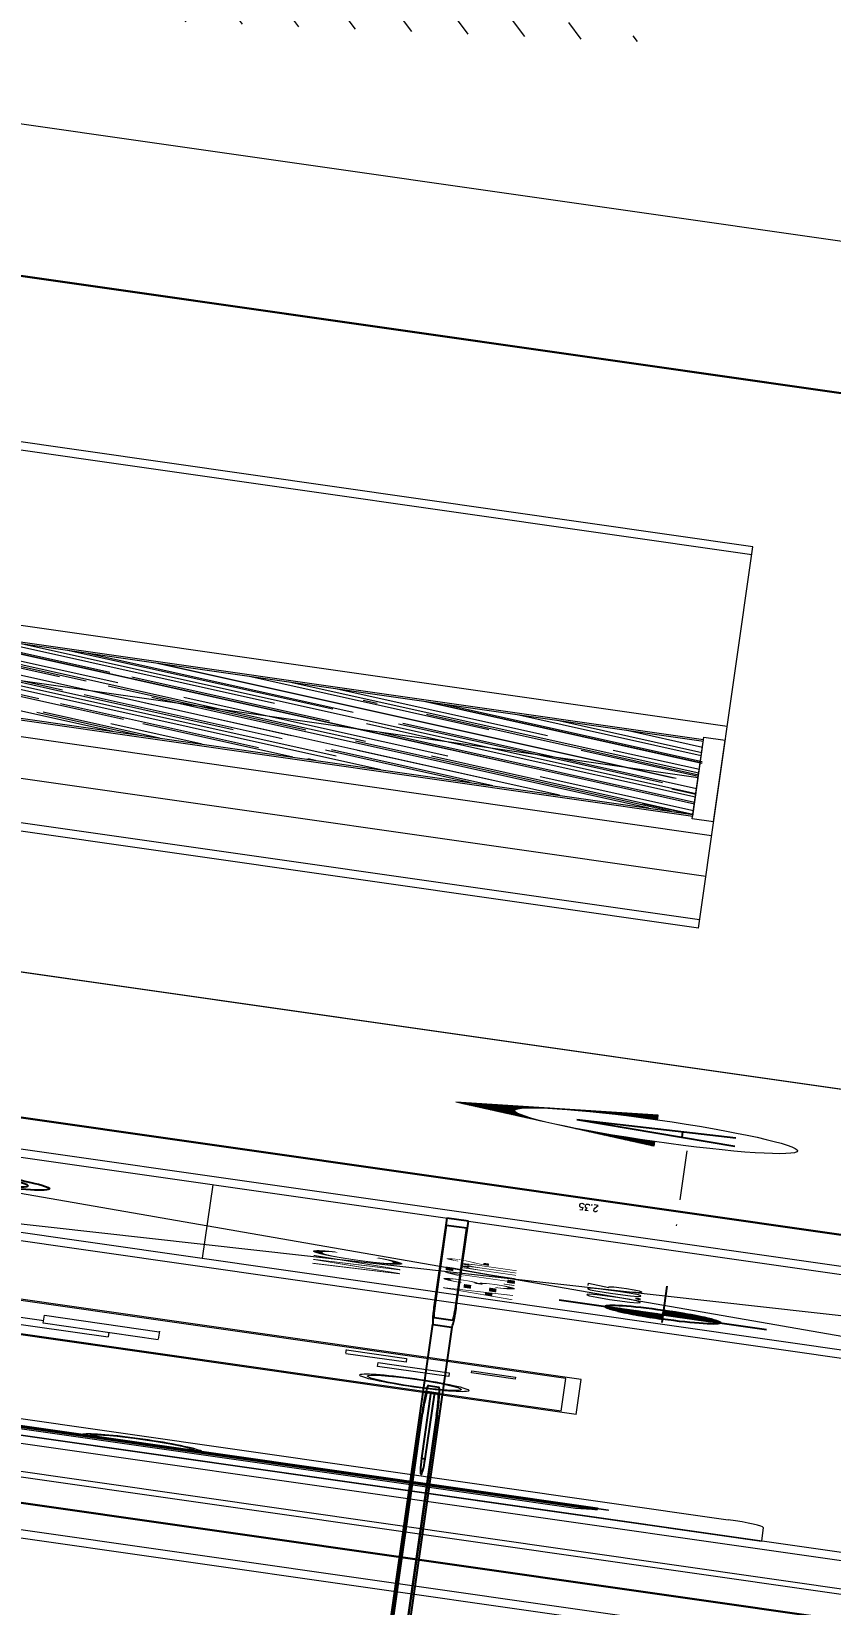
# Model space of a CAD drawing. Header units: millimetres. Extents: x -361192058 to 101130107379, y -14071650034 to 19218552450.
# Drawn here: x -134461.7 to -134395.2, y 43805 to 43935.8 of the extents above; entities that cross this region are included whole.
import ezdxf
from ezdxf.enums import TextEntityAlignment as Align

# ---------------------------------------------------------------- set-up
doc = ezdxf.new("R2010")
doc.units = ezdxf.units.MM
doc.header["$LTSCALE"] = 0.5
doc.linetypes.add('DASHDOT', pattern=[1, 0.5, -0.25, 0, -0.25])
for name, color, linetype in [('02', 2, 'Continuous'), ('10', 254, 'Continuous'), ('Cota', 8, 'Continuous'), ('COTAS', 7, 'Continuous'), ('DIVERSOS', 4, 'Continuous'), ('GR_PENA_FINA', 7, 'Continuous'), ('HATCH', 8, 'Continuous'), ('LINHAS PROJEÇÃO', 1, 'DASHDOT'), ('MOBIL-I', 251, 'Continuous'), ('PAGPISO', 8, 'Continuous'), ('parede', 2, 'Continuous'), ('PISO', 8, 'Continuous'), ('Símbolos_Gráficos', 1, 'Continuous'), ('TEXTO2', 3, 'Continuous'), ('TXT_0', 7, 'Continuous')]:
    doc.layers.add(name, color=color, linetype=linetype)
doc.styles.add('ADITIVOCAD', font='ROMANS.shx')
doc.styles.add('r140', font='romans.shx')
doc.styles.add('ROMANS', font='romans', dxfattribs={"height": 0.1})
doc.styles.add('SANSSERIF', font='sas_____.pfb', dxfattribs={"height": 1})
doc.styles.get("Standard").update_dxf_attribs({"font": 'txt.shx', "height": 0.12})
doc.dimstyles.new('BOLA100', dxfattribs={"dimscale": 0, "dimtxt": 1.9, "dimasz": 0.18, "dimexe": 0.18, "dimexo": 0.063, "dimgap": 0, "dimtad": 1, "dimzin": 4, "dimdsep": 46, "dimtxsty": 'ROMANS', "dimcen": 0.09, "dimse1": 1, "dimse2": 1, "dimsd1": 1, "dimsd2": 1, "dimclrt": 256, "dimaunit": 1, "dimadec": 4, "dimazin": 0, "dimtfac": 1.2, "dimtix": 1, "dimtmove": 2, "dimatfit": 3, "dimfxl": 0, "dimtvp": 2, "dimtolj": 1, "dimtzin": 4, "dimarcsym": 0})
doc.dimstyles.new('ESCALA50', dxfattribs={"dimtxt": 0.1, "dimasz": 0.06, "dimexe": 0.18, "dimexo": 0.06, "dimgap": 0.1, "dimtad": 1, "dimzin": 4, "dimdsep": 46, "dimtxsty": 'Standard', "dimblk1": 'BOLA', "dimblk2": 'BOLA', "dimsah": 1, "dimcen": -0.06, "dimse1": 1, "dimse2": 1, "dimclrd": 7, "dimclrt": 3, "dimadec": 0, "dimazin": 0, "dimtfac": 1, "dimtix": 1, "dimtmove": 0, "dimatfit": 3, "dimldrblk": 'BOLA', "dimfxl": 0, "dimtolj": 1, "dimtzin": 4, "dimarcsym": 0})

# ---------------------------------------------------------------- blocks, each defined once
blk = doc.blocks.new('*D864')
at = {"layer": 'Defpoints', "color": 0, "transparency": 16777216}
for p in [(4704.18, 2427.1902), (4706.9545, 2425.0299), (4706.7471, 2424.7634)]:
    blk.add_point(p, dxfattribs=at)
at = {"layer": 'Cota', "lineweight": 18, "transparency": 16777216, "insert": (4705.3905, 2425.8831), "char_height": 0.1, "attachment_point": 5, "rotation": 322.0936, "style": 'ROMANS'}
blk.add_mtext('\\A1;25.00', dxfattribs=at)
blk = doc.blocks.new('ADC_CHUVEIRO')
for p, q in [((0, 0.045), (0, -0.045)), ((0.03, 0.015), (0, 0.045)), ((0.395, 0.015), (0.03, 0.015)), ((0.03, -0.015), (0.03, 0.015)), ((0, -0.045), (0.03, -0.015)), ((0.03, -0.015), (0.3953, -0.015))]:
    blk.add_line(p, q)
blk.add_circle((0.494, 0.0009), 0.07)
blk.add_arc((0.494, 0.0009), 0.1, 189.1456, 171.891)
blk = doc.blocks.new('Adc_nivelpl')
h = blk.add_hatch()
h.set_pattern_fill('_U', color=256, scale=0.005, angle=45, style=0, double=1)
h.set_pattern_definition([(45, (-5.8772514, -3.5161936), (-0.003535534, 0.003535534), []), (135, (-5.8772514, -3.5161936), (-0.003535534, -0.003535534), [])])
h.paths.add_polyline_path([(0.1954, -0.0865, 0.414214), (0.0865, -0.1954), (0.1954, -0.1954)])
h.paths.add_polyline_path([(0.1954, -0.1954), (0.1954, -0.3043, 0.414214), (0.3043, -0.1954)])
for p, q in [((0.1954, 0), (0.1954, -0.3908)), ((0.8958, -0.1954), (0, -0.1954))]:
    blk.add_line(p, q)
blk.add_circle((0.1954, -0.1954), 0.1089)
at = {"flags": 8}
blk.add_attdef('NIVEL', (0.3642, -0.1501), '', height=0.1, dxfattribs=at)
blk = doc.blocks.new('ADC_VASO_02')
blk.add_lwpolyline([(-0.175, 0.15), (-0.175, 0.6, -0.414214), (-0.125, 0.65), (0.125, 0.65, -0.414214), (0.175, 0.6), (0.175, 0.1496)], format="xyb")
for points in [[(0.1388, 0.2754, -0.414214), (0.0988, 0.2354), (-0.0948, 0.2354, -0.414214), (-0.1348, 0.2754), (-0.1348, 0.5704, -0.414214), (-0.0948, 0.6104), (0.0988, 0.6104, -0.414214), (0.1388, 0.5704)], [(0.1303, 0.2754, -0.414214), (0.0988, 0.2439), (-0.0948, 0.2439, -0.414214), (-0.1263, 0.2754), (-0.1263, 0.5704, -0.414214), (-0.0948, 0.6019), (0.0988, 0.6019, -0.414214), (0.1303, 0.5704)], [(-0.17, 0.15, 0.414214), (-0.2, 0.12), (-0.2, 0), (0.2, 0), (0.2, 0.12, 0.414214), (0.17, 0.15)], [(-0.17, 0.14, 0.414214), (-0.19, 0.12), (-0.19, 0.01), (0.19, 0.01), (0.19, 0.12, 0.414214), (0.17, 0.14)]]:
    blk.add_lwpolyline(points, format="xyb", close=True)
blk.add_lwpolyline([(0.0363, 0.2439), (0.0363, 0.3375), (-0.0344, 0.3375), (-0.0344, 0.2439)])
blk.add_arc((0.0009, 0.3215), 0.0388, 24.3951, 155.6049)
blk = doc.blocks.new('BOLA')
for p, q in [((0, -1.435), (0, 1.435)), ((-1.435, 0), (1.435, 0))]:
    blk.add_line(p, q)
blk.add_circle((0, 0), 0.452)
blk = doc.blocks.new('*D1626')
at = {"layer": 'Defpoints', "color": 0, "transparency": 16777216}
for p in [(4685.2878, 2425.743), (4686.0054, 2425.743), (4685.2878, 2423.393)]:
    blk.add_point(p, dxfattribs=at)
at = {"layer": 'DIVERSOS', "color": 7, "lineweight": -2, "transparency": 16777216}
blk.add_line((4686.0054, 2423.453), (4686.0054, 2425.683), dxfattribs=at)
at = {"layer": 'DIVERSOS', "color": 7, "lineweight": -2, "transparency": 16777216, "xscale": 0.06, "yscale": 0.06, "zscale": 0.06}
for p, rotation in [((4686.0054, 2425.743), 90), ((4686.0054, 2423.393), 270)]:
    blk.add_blockref('BOLA', p, dxfattribs=dict(at, rotation=rotation))
at = {"layer": 'DIVERSOS', "color": 3, "lineweight": 18, "transparency": 16777216, "insert": (4685.8454, 2424.568), "char_height": 0.12, "attachment_point": 5, "rotation": 90}
blk.add_mtext('\\A1;2.35', dxfattribs=at)
blk = doc.blocks.new('*D1644')
at = {"layer": 'Defpoints', "color": 0, "transparency": 16777216}
for p in [(4679.0715, 2429.543), (4680.1378, 2429.543), (4680.1378, 2423.393)]:
    blk.add_point(p, dxfattribs=at)
at = {"layer": 'DIVERSOS', "color": 7, "lineweight": -2, "transparency": 16777216}
blk.add_line((4679.0715, 2423.453), (4679.0715, 2429.483), dxfattribs=at)
at = {"layer": 'DIVERSOS', "color": 7, "lineweight": -2, "transparency": 16777216, "xscale": 0.06, "yscale": 0.06, "zscale": 0.06}
for p, rotation in [((4679.0715, 2429.543), 90), ((4679.0715, 2423.393), 270)]:
    blk.add_blockref('BOLA', p, dxfattribs=dict(at, rotation=rotation))
at = {"layer": 'DIVERSOS', "color": 3, "lineweight": 18, "transparency": 16777216, "insert": (4678.9115, 2426.468), "char_height": 0.12, "attachment_point": 5, "rotation": 90}
blk.add_mtext('\\A1;6.15', dxfattribs=at)
blk = doc.blocks.new('APROVADO QUADRA 21.2 MBVII')
at = {"layer": '02', "linetype": 'ByBlock', "lineweight": 18}
h = blk.add_hatch(dxfattribs=at)
h.set_pattern_fill('ANSI31', color=0, scale=0.25)
h.set_pattern_definition([(45, (767.2287, -11.0326), (-0.56126601, 0.56126601), [])])
h.paths.add_polyline_path([(4704.8021, 2427.6509), (4704.1972, 2426.8741), (4707.0022, 2424.6899), (4707.6071, 2425.4668)])
at = {"layer": 'HATCH', "lineweight": 18}
h = blk.add_hatch(dxfattribs=at)
h.set_pattern_fill('ANSI31', color=256, scale=0.0032, angle=360, style=0)
h.set_pattern_definition([(45, (4687.117616, 2424.772804), (-0.0071842, 0.0071842), [])])
h.paths.add_polyline_path([(4687.5421, 2424.6313), (4687.4006, 2424.7728), (4687.2591, 2424.6313, -0.414214)])
h.paths.add_polyline_path([(4687.6836, 2424.4898), (4687.5421, 2424.6313, -0.198912), (4687.6007, 2424.4898)])
h.paths.add_polyline_path([(4687.2591, 2424.6313), (4687.1176, 2424.4898), (4687.2005, 2424.4898, -0.198912)])
at = {"layer": '02', "color": 8, "lineweight": 18}
blk.add_line((4692.1063, 2429.4714), (4692.1063, 2424.4714), dxfattribs=at)
at = {"layer": '02', "lineweight": 18}
for points in [[(4688.619, 2439.7183), (4674.7804, 2439.7183), (4674.7804, 2405.9015), (4688.619, 2405.9015)], [(4721.2448, 2439.6901), (4701.1607, 2439.6901), (4701.1607, 2419.8188), (4721.2448, 2419.8188)], [(4688.619, 2430.5177), (4701.139, 2430.5177), (4701.139, 2422.0652), (4688.619, 2422.0652)]]:
    blk.add_lwpolyline(points, close=True, dxfattribs=at)
at = {"layer": '10', "lineweight": 18}
for p, q in [((4693.8563, 2424.5014), (4693.8563, 2426.6014)), ((4693.1863, 2426.5714), (4693.1863, 2424.5014)), ((4694.5263, 2424.5014), (4694.5263, 2426.5714)), ((4693.8563, 2424.5014), (4693.8563, 2425.7014)), ((4693.1063, 2424.4714), (4693.1063, 2424.5014)), ((4693.1063, 2424.5014), (4694.6063, 2424.5014)), ((4694.6063, 2424.5014), (4694.6063, 2424.4714)), ((4693.1063, 2424.4714), (4694.6063, 2424.4714))]:
    blk.add_line(p, q, dxfattribs=at)
blk.add_lwpolyline([(4693.1563, 2424.5014), (4694.5563, 2424.5014), (4694.5563, 2426.6014), (4693.1563, 2426.6014), (4693.1563, 2424.5014)], dxfattribs=at)
at = {"layer": 'COTAS', "lineweight": 18}
for p, q in [((4692.8563, 2427.3884), (4692.8563, 2424.4714)), ((4694.8563, 2424.4714), (4694.8563, 2427.4039))]:
    blk.add_line(p, q, dxfattribs=at)
at = {"layer": 'GR_PENA_FINA', "lineweight": 18}
blk.add_lwpolyline([(4703.8748, 2438.6993), (4719.7654, 2438.704), (4719.764, 2422.4994), (4703.8748, 2422.4703)], close=True, dxfattribs=at)
at = {"layer": 'LINHAS PROJEÇÃO', "lineweight": 18}
blk.add_line((4687.1176, 2424.443), (4685.2878, 2424.443), dxfattribs=at)
at = {"layer": 'MOBIL-I', "lineweight": 18}
for p, q in [((4680.2878, 2426.0171), (4680.2878, 2424.2626)), ((4680.5878, 2425.9671), (4680.5878, 2424.3126)), ((4682.0925, 2424.5443), (4682.0925, 2425.5018)), ((4682.7338, 2424.5443), (4682.7338, 2425.5018)), ((4682.1138, 2424.5657), (4682.1138, 2425.4804)), ((4682.7124, 2424.5657), (4682.7124, 2425.4804)), ((4682.274, 2425.2079), (4682.274, 2425.3858)), ((4682.4132, 2425.3858), (4682.4132, 2425.3007)), ((4682.3591, 2425.1383), (4682.3591, 2425.3007)), ((4682.3591, 2425.3007), (4682.5059, 2425.3007)), ((4682.5059, 2425.3007), (4682.5059, 2425.1383)), ((4682.3669, 2425.2079), (4682.2819, 2425.2079)), ((4682.5137, 2425.1383), (4682.3669, 2425.1383)), ((4682.591, 2424.7903), (4682.591, 2424.8754)), ((4682.5988, 2424.8754), (4682.6683, 2424.8754)), ((4682.6605, 2424.8754), (4682.6605, 2424.7903)), ((4682.4441, 2424.829), (4682.5137, 2424.829)), ((4682.4441, 2424.7284), (4682.4441, 2424.829)), ((4682.5137, 2424.829), (4682.5137, 2424.7284)), ((4682.6605, 2424.7903), (4682.591, 2424.7903)), ((4682.5137, 2424.7284), (4682.4441, 2424.7284)), ((4682.5678, 2424.6975), (4682.6064, 2424.6975)), ((4682.5678, 2424.6356), (4682.5678, 2424.6975)), ((4682.6064, 2424.6975), (4682.6064, 2424.6356)), ((4682.6064, 2424.6356), (4682.5678, 2424.6356)), ((4682.1138, 2424.5657), (4682.7124, 2424.5657)), ((4682.0925, 2424.5443), (4682.7338, 2424.5443)), ((4680.5378, 2424.2626), (4680.2878, 2424.2626))]:
    blk.add_line(p, q, dxfattribs=at)
for points in [[(4680.3991, 2425.753), (4680.4296, 2425.7835), (4680.4297, 2424.4961), (4680.3991, 2424.5267)], [(4680.4296, 2425.7835), (4680.4449, 2425.7835), (4680.4449, 2424.4961), (4680.4297, 2424.4961)], [(4680.4449, 2425.7988), (4680.4602, 2425.7988), (4680.4602, 2424.4809), (4680.4449, 2424.4809)], [(4680.4602, 2425.7835), (4680.4653, 2425.7835), (4680.4653, 2424.4961), (4680.4602, 2424.4961)]]:
    blk.add_lwpolyline(points, close=True, dxfattribs=at)
for radius in [0.0773, 0.0666]:
    blk.add_circle((4682.2431, 2424.7748), radius, dxfattribs=at)
for centre, radius, start, end in [((4680.4449, 2425.1398), 0.0865, 283.6119, 76.3885), ((4680.4449, 2425.1398), 0.0763, 285.4698, 74.5306), ((4680.5378, 2424.3126), 0.05, 270.0002, 0.0002)]:
    blk.add_arc(centre, radius, start, end, dxfattribs=at)
at = {"layer": 'PAGPISO', "lineweight": 18}
for p, q in [((4693.8016, 2425.3995), (4694.5263, 2426.1243)), ((4693.7863, 2425.29), (4694.5263, 2426.03)), ((4693.7863, 2425.29), (4694.5263, 2426.03)), ((4694.0288, 2425.4061), (4694.5263, 2425.9036)), ((4693.1863, 2425.3218), (4693.7441, 2425.8795)), ((4694.0213, 2425.3684), (4694.5263, 2425.8735)), ((4693.7863, 2425.1014), (4694.5263, 2425.8414)), ((4694.0731, 2425.3241), (4694.5263, 2425.7773)), ((4693.7863, 2424.9128), (4694.5263, 2425.6528)), ((4693.7863, 2424.9109), (4694.5263, 2425.6509)), ((4693.4282, 2425.309), (4693.7283, 2425.6092)), ((4693.4932, 2425.376), (4693.7283, 2425.6111)), ((4694.241, 2425.3373), (4694.5263, 2425.6227)), ((4693.5819, 2425.4306), (4693.731, 2425.5798)), ((4693.1863, 2424.9427), (4693.7863, 2425.5427)), ((4693.7863, 2425.4163), (4693.9025, 2425.5325)), ((4694.1052, 2425.1034), (4694.5263, 2425.5246)), ((4693.315, 2425.0073), (4693.7863, 2425.4786)), ((4693.7863, 2424.7242), (4694.5263, 2425.4642)), ((4693.1863, 2425.2859), (4693.3311, 2425.4306)), ((4693.1863, 2425.2558), (4693.3527, 2425.4222)), ((4693.5253, 2425.1553), (4693.7863, 2425.4163)), ((4693.2679, 2425.1166), (4693.5508, 2425.3995)), ((4694.1495, 2425.0214), (4694.5263, 2425.3982)), ((4693.4876, 2425.0855), (4693.7705, 2425.3684)), ((4694.1467, 2424.9922), (4694.5263, 2425.3718)), ((4693.1863, 2425.1954), (4693.3169, 2425.326)), ((4693.7863, 2425.1335), (4693.9902, 2425.3373)), ((4693.927, 2425.0233), (4694.2099, 2425.3062)), ((4693.1863, 2425.0691), (4693.3989, 2425.2817)), ((4693.5696, 2425.0733), (4693.7863, 2425.29)), ((4693.7676, 2425.2713), (4693.7863, 2425.29)), ((4693.7863, 2424.5357), (4694.5263, 2425.2757)), ((4693.7863, 2425.1636), (4693.8968, 2425.2741)), ((4693.7863, 2424.5319), (4694.5263, 2425.2719)), ((4693.7863, 2425.0373), (4693.9788, 2425.2298)), ((4693.2019, 2424.7055), (4693.6733, 2425.177)), ((4693.1863, 2424.5636), (4693.7863, 2425.1636)), ((4694.1816, 2424.8008), (4694.5263, 2425.1455)), ((4693.7073, 2425.0544), (4693.7863, 2425.1335)), ((4693.1863, 2425.0672), (4693.2396, 2425.1204)), ((4693.6545, 2424.9696), (4693.7863, 2425.1014)), ((4693.9407, 2424.5014), (4694.5263, 2425.0871)), ((4693.1863, 2425.0351), (4693.1972, 2425.0459)), ((4693.6017, 2424.8526), (4693.7863, 2425.0373)), ((4693.1863, 2424.8163), (4693.3933, 2425.0233)), ((4693.1863, 2424.7843), (4693.4169, 2425.0148)), ((4694.2259, 2424.7187), (4694.5263, 2425.0192)), ((4693.1863, 2424.5335), (4693.6366, 2424.9837)), ((4693.1863, 2424.69), (4693.4753, 2424.979)), ((4693.7863, 2424.7846), (4693.9732, 2424.9714)), ((4694.3664, 2424.9611), (4694.3863, 2424.981)), ((4693.7863, 2424.8827), (4693.8563, 2424.9526)), ((4693.7863, 2424.6582), (4694.0552, 2424.9271)), ((4693.5413, 2424.6678), (4693.7863, 2424.9128)), ((4693.646, 2424.7706), (4693.7863, 2424.9109)), ((4693.7863, 2424.6318), (4694.076, 2424.9215)), ((4693.4051, 2424.5014), (4693.7863, 2424.8827)), ((4693.9067, 2424.5014), (4694.2957, 2424.8903)), ((4694.1268, 2424.499), (4694.5263, 2424.8985)), ((4694.1325, 2424.499), (4694.5263, 2424.8928)), ((4693.1863, 2424.5014), (4693.5602, 2424.8753)), ((4694.1551, 2424.499), (4694.5263, 2424.8702)), ((4693.5032, 2424.5014), (4693.7863, 2424.7846)), ((4694.2613, 2424.5014), (4694.5263, 2424.7665)), ((4693.2505, 2424.5014), (4693.4697, 2424.7206)), ((4693.5635, 2424.5014), (4693.7863, 2424.7242)), ((4694.3179, 2424.5014), (4694.5263, 2424.7099)), ((4693.3768, 2424.5014), (4693.5517, 2424.6763)), ((4693.6781, 2424.5499), (4693.7863, 2424.6582)), ((4693.8822, 2424.5014), (4694.0496, 2424.6688)), ((4693.6559, 2424.5014), (4693.7863, 2424.6318)), ((4694.0086, 2424.5014), (4694.1316, 2424.6244)), ((4694.4164, 2424.5014), (4694.5263, 2424.6113)), ((4693.1755, 2424.5014), (4693.2476, 2424.5735)), ((4693.5527, 2424.5014), (4693.5869, 2424.5357)), ((4693.5564, 2424.5014), (4693.5869, 2424.5319))]:
    blk.add_line(p, q, dxfattribs=at)
at = {"layer": 'parede', "lineweight": 18}
for p, q in [((4678.4378, 2412.393), (4678.4378, 2437.393)), ((4685.4378, 2437.393), (4685.4378, 2412.393)), ((4678.5878, 2412.893), (4678.5878, 2430.343)), ((4691.1563, 2424.4714), (4691.1563, 2427.0714)), ((4691.3063, 2424.4714), (4691.3063, 2427.0714)), ((4698.0063, 2424.4714), (4698.0063, 2427.0714)), ((4698.1563, 2424.4714), (4698.1563, 2427.0714)), ((4680.1378, 2423.243), (4680.1378, 2426.8867)), ((4680.2878, 2423.393), (4680.2878, 2426.8867)), ((4683.7878, 2425.893), (4683.7878, 2424.093)), ((4683.9378, 2425.743), (4683.9378, 2424.093)), ((4685.2878, 2425.743), (4685.2878, 2423.393)), ((4691.1563, 2424.4714), (4698.1563, 2424.4714))]:
    blk.add_line(p, q, dxfattribs=at)
at = {"layer": 'PISO', "lineweight": 18}
for p, q in [((4679.6378, 2429.543), (4679.6378, 2422.743)), ((4679.5378, 2428.943), (4679.5378, 2422.643)), ((4683.9378, 2423.593), (4684.7878, 2425.743)), ((4683.9378, 2425.743), (4684.7878, 2423.593)), ((4683.9378, 2425.093), (4685.2878, 2425.093))]:
    blk.add_line(p, q, dxfattribs=at)
at = {"layer": 'Símbolos_Gráficos', "color": 3, "lineweight": 18}
for p, q in [((4687.1176, 2424.4898), (4687.4006, 2424.7728)), ((4687.6836, 2424.4898), (4687.4006, 2424.7728)), ((4687.2005, 2424.4898), (4687.1176, 2424.4898)), ((4687.6017, 2424.4898), (4687.6846, 2424.4898))]:
    blk.add_line(p, q, dxfattribs=at)
blk.add_circle((4687.4006, 2424.4898), 0.2001, dxfattribs=at)
at = {"layer": 'MOBIL-I', "lineweight": 18, "xscale": -1}
blk.add_blockref('ADC_CHUVEIRO', (4685.2878, 2425.418), dxfattribs=at)
at = {"layer": 'MOBIL-I', "lineweight": 18, "rotation": 90}
blk.add_blockref('ADC_VASO_02', (4685.2878, 2424.7472), dxfattribs=at)
at = {"layer": 'TXT_0', "lineweight": 18}
ref = blk.add_blockref('Adc_nivelpl', (4683.9629, 2424.5905), dxfattribs=dict(at, xscale=0.75, yscale=0.75, zscale=0.75))
ref.add_attrib('NIVEL', '0.03', (4684.2361, 2424.478), dxfattribs={"height": 0.075, "style": 'ADITIVOCAD', "flags": 8})
at = {"color": 0, "lineweight": 13, "flags": 8}
for p in [(4700.7247, 2280.1125), (4699.5738, 2277.8964), (4702.3546, 2276.195), (4703.6722, 2274.085), (4699.8445, 2272.2194), (4703.0488, 2270.137), (4703.0877, 2267.9803), (4700.6523, 2261.5216), (4700.7007, 2257.1593)]:
    blk.add_attdef('NIVEL', p, '', height=0.075, dxfattribs=at)
for rotation, width, p in [(90, 0.8, (4700.8205, 2275.7521)), (270, 0.6, (4703.8437, 2274.9021)), (90, 0.8, (4701.5575, 2268.5021)), (180, 0.6, (4651.1817, 2236.1931))]:
    blk.add_attdef('$PORTA', text='', height=0.09, rotation=rotation, dxfattribs=dict(at, width=width)).set_placement(p, align=Align.MIDDLE)
for p in [(4654.176, 2240.463), (4648.499, 2240.1923), (4637.8012, 2239.3845), (4633.4388, 2239.3361), (4656.3921, 2239.3121), (4652.4746, 2237.6822), (4646.4166, 2236.988), (4644.2598, 2236.9491), (4650.3646, 2236.3646)]:
    blk.add_attdef('NIVEL', p, '', height=0.075, rotation=270, dxfattribs=at)
at = {"color": 0, "lineweight": 13, "width": 0.8, "flags": 8}
for p in [(4652.0317, 2239.2163), (4644.7817, 2238.4793)]:
    blk.add_attdef('$PORTA', text='', height=0.09, dxfattribs=at).set_placement(p, align=Align.MIDDLE)
at = {"layer": 'LINHAS PROJEÇÃO', "lineweight": 18, "style": 'r140'}
blk.add_text('A', height=0.224, dxfattribs=at).set_placement((4687.4006, 2424.4898), align=Align.MIDDLE)
at = {"layer": 'TEXTO2', "lineweight": 18, "style": 'SANSSERIF'}
blk.add_text('WC', height=0.12312, dxfattribs=at).set_placement((4684.1234, 2424.8165))
at = {"layer": 'TXT_0', "lineweight": 18, "style": 'SANSSERIF'}
blk.add_text('A=3.17m²', height=0.0985, dxfattribs=at).set_placement((4683.9827, 2424.6554))
at = {"layer": 'Cota', "lineweight": 18}
dim = blk.add_linear_dim(base=(4706.7471, 2424.7634, -12.9634), p1=(4704.18, 2427.1902, -12.9634), p2=(4706.9545, 2425.0299, -12.9634), angle=142.0936, text='25.00', dimstyle='BOLA100', override={"dimscale": 1, "dimtmove": 0}, dxfattribs=at)
dim.commit()
dim.dimension.update_dxf_attribs({"geometry": '*D864', "text_midpoint": (4705.3598, 2425.8436, -12.9634), "dimtype": 128})
at = {"layer": 'DIVERSOS', "lineweight": 18}
for base, p1, p2, picture, middle in [((4679.0715, 2429.543), (4680.1378, 2423.393), (4680.1378, 2429.543), '*D1644', (4678.9115, 2426.468)), ((4686.0054, 2425.743), (4685.2878, 2423.393), (4685.2878, 2425.743), '*D1626', (4685.8454, 2424.568))]:
    dim = blk.add_linear_dim(base=base, p1=p1, p2=p2, angle=90, dimstyle='ESCALA50', dxfattribs=at)
    dim.commit()
    dim.dimension.update_dxf_attribs({"geometry": picture, "text_midpoint": middle})

msp = doc.modelspace()

# ---------------------------------------------------------------- block references
at = {"layer": '02', "color": 0, "lineweight": 30, "xscale": -4.574818403918471, "yscale": -59.40450511825884, "zscale": 4.574818403918471, "rotation": 261.8606972171988}
msp.add_blockref('APROVADO QUADRA 21.2 MBVII', (5129.041, 2225.201), dxfattribs=at)

doc.saveas('drawing.dxf')
